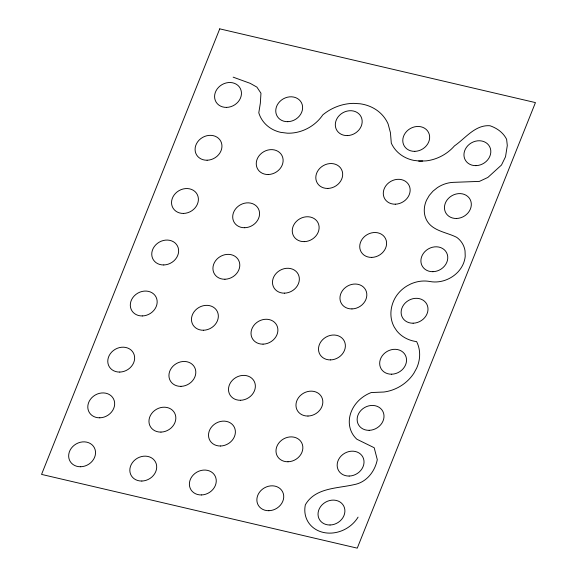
<?xml version="1.0" encoding="UTF-8"?>
<svg xmlns="http://www.w3.org/2000/svg" width="577" height="577" viewBox="0 0 577 577"><rect width="100%" height="100%" fill="white"/><g stroke="black" fill="none" stroke-linecap="round" stroke-linejoin="round"><path stroke-width="0.87" d="M422.674 161.012L418.664 160.983M233.151 77.152L250.223 83.355L256.909 87.12L260.963 93.222L260.342 103.153L258.792 112.803A36.856 31.656 -29.8 0 0 280.79 132.371L287.346 133.186A36.856 31.656 -29.8 0 0 322.795 114.888A43.701 37.534 -29.8 0 1 353.694 103.37L360.135 103.781A43.701 37.534 -29.8 0 1 388.126 124.033L390.441 132.724L391.3 143.132A38.947 33.452 -29.8 0 0 413.55 160.341L419.724 161.113L426.093 160.889A38.947 33.452 -29.8 0 0 454.474 145.88C465.415 138.336 475.224 124.56 489.996 125.75C497.028 128.166 503.209 132.551 506.62 139.302L507.298 145.505L505.524 156.764L501.485 165.044L487.868 177.435L479.4 181.394L453.219 182.354A27.689 23.78 -29.8 0 0 437.388 187.626L432.981 191.16L429.324 195.372L426.591 200.075A27.689 23.78 -29.8 0 0 426.403 219.743C432.094 231.11 446.555 232.105 456.724 237.356A27.436 23.563 -29.8 0 1 465.033 250.779L465.221 256.289A27.436 23.563 -29.8 0 1 457.907 272.048C450.853 279.441 440.251 283.357 430.103 281.547A30.199 25.936 -29.8 0 0 410.572 284.05L406.936 285.976A30.199 25.936 -29.8 0 0 393.702 300.768A36.192 31.086 -29.8 0 0 394.365 327.274L396.839 330.938A36.192 31.086 -29.8 0 0 416.616 341.613A37.325 32.06 -29.8 0 1 416.666 368.119L413.86 373.261A37.325 32.06 -29.8 0 1 383.885 392.021L371.235 392.548A31.1 26.715 -29.8 0 0 356.867 439.234L374.192 447.73L377.293 459.66C374.87 471.647 366.445 482.444 353.953 484.658C337.069 488.553 315.136 487.644 305.348 504.825A29.658 25.475 -29.8 0 0 323.149 532.391A29.658 25.475 -29.8 0 0 358.072 517.136M219.743 28.85L41.551 474.402L357.257 548.15L535.449 102.598L219.743 28.85M330.037 524.998A13.898 11.937 -29.8 0 0 343.755 506.065A13.898 11.937 -29.8 0 0 320.603 506.592A13.898 11.937 -29.8 0 0 330.037 524.998M268.868 510.71A13.898 11.937 -29.8 0 0 282.586 491.777A13.898 11.937 -29.8 0 0 259.441 492.304A13.898 11.937 -29.8 0 0 268.868 510.71M201.395 494.951A13.898 11.937 -29.8 0 0 215.113 476.018A13.898 11.937 -29.8 0 0 191.961 476.544A13.898 11.937 -29.8 0 0 201.395 494.951M141.841 481.038A13.898 11.937 -29.8 0 0 155.552 462.105A13.898 11.937 -29.8 0 0 132.407 462.631A13.898 11.937 -29.8 0 0 141.841 481.038M80.672 466.75A13.898 11.937 -29.8 0 0 94.39 447.817A13.898 11.937 -29.8 0 0 71.238 448.336A13.898 11.937 -29.8 0 0 80.672 466.75M287.995 461.766A13.898 11.937 -29.8 0 0 301.713 442.833A13.898 11.937 -29.8 0 0 278.568 443.36A13.898 11.937 -29.8 0 0 287.995 461.766M99.799 417.806A13.898 11.937 -29.8 0 0 113.518 398.873A13.898 11.937 -29.8 0 0 90.373 399.399A13.898 11.937 -29.8 0 0 99.799 417.806M160.969 432.094A13.898 11.937 -29.8 0 0 174.687 413.161A13.898 11.937 -29.8 0 0 151.535 413.687A13.898 11.937 -29.8 0 0 160.969 432.094M220.522 446.007A13.898 11.937 -29.8 0 0 234.24 427.074A13.898 11.937 -29.8 0 0 211.095 427.6A13.898 11.937 -29.8 0 0 220.522 446.007M349.164 476.054A13.898 11.937 -29.8 0 0 362.883 457.128A13.898 11.937 -29.8 0 0 339.738 457.648A13.898 11.937 -29.8 0 0 349.164 476.054M240.501 400.272A13.898 11.937 -29.8 0 0 254.219 381.339A13.898 11.937 -29.8 0 0 231.074 381.866A13.898 11.937 -29.8 0 0 240.501 400.272M369.143 430.327A13.898 11.937 -29.8 0 0 382.861 411.394A13.898 11.937 -29.8 0 0 359.716 411.92A13.898 11.937 -29.8 0 0 369.143 430.327M307.974 416.039A13.898 11.937 -29.8 0 0 321.692 397.106A13.898 11.937 -29.8 0 0 298.547 397.625A13.898 11.937 -29.8 0 0 307.974 416.039M119.778 372.071A13.898 11.937 -29.8 0 0 133.496 353.138A13.898 11.937 -29.8 0 0 110.351 353.665A13.898 11.937 -29.8 0 0 119.778 372.071M180.947 386.359A13.898 11.937 -29.8 0 0 194.665 367.426A13.898 11.937 -29.8 0 0 171.513 367.953A13.898 11.937 -29.8 0 0 180.947 386.359M203.479 330.239A13.898 11.937 -29.8 0 0 217.197 311.306A13.898 11.937 -29.8 0 0 194.052 311.825A13.898 11.937 -29.8 0 0 203.479 330.239M391.675 374.199A13.898 11.937 -29.8 0 0 405.393 355.266A13.898 11.937 -29.8 0 0 382.248 355.793A13.898 11.937 -29.8 0 0 391.675 374.199M330.513 359.911A13.898 11.937 -29.8 0 0 344.231 340.978A13.898 11.937 -29.8 0 0 321.079 341.505A13.898 11.937 -29.8 0 0 330.513 359.911M263.04 344.152A13.898 11.937 -29.8 0 0 276.751 325.219A13.898 11.937 -29.8 0 0 253.606 325.738A13.898 11.937 -29.8 0 0 263.04 344.152M142.31 315.944A13.898 11.937 -29.8 0 0 156.028 297.018A13.898 11.937 -29.8 0 0 132.883 297.537A13.898 11.937 -29.8 0 0 142.31 315.944M351.963 308.919A13.898 11.937 -29.8 0 0 365.681 289.986A13.898 11.937 -29.8 0 0 342.536 290.512A13.898 11.937 -29.8 0 0 351.963 308.919M224.936 279.246A13.898 11.937 -29.8 0 0 238.647 260.314A13.898 11.937 -29.8 0 0 215.502 260.84A13.898 11.937 -29.8 0 0 224.936 279.246M413.132 323.207A13.898 11.937 -29.8 0 0 426.85 304.274A13.898 11.937 -29.8 0 0 403.698 304.8A13.898 11.937 -29.8 0 0 413.132 323.207M284.49 293.159A13.898 11.937 -29.8 0 0 298.208 274.226A13.898 11.937 -29.8 0 0 275.063 274.746A13.898 11.937 -29.8 0 0 284.49 293.159M163.767 264.958A13.898 11.937 -29.8 0 0 177.485 246.026A13.898 11.937 -29.8 0 0 154.333 246.545A13.898 11.937 -29.8 0 0 163.767 264.958M183.536 213.432A13.898 11.937 -29.8 0 0 197.255 194.507A13.898 11.937 -29.8 0 0 174.11 195.026A13.898 11.937 -29.8 0 0 183.536 213.432M304.259 241.64A13.898 11.937 -29.8 0 0 317.977 222.708A13.898 11.937 -29.8 0 0 294.833 223.227A13.898 11.937 -29.8 0 0 304.259 241.64M371.732 257.4A13.898 11.937 -29.8 0 0 385.45 238.467A13.898 11.937 -29.8 0 0 362.306 238.993A13.898 11.937 -29.8 0 0 371.732 257.4M432.901 271.688A13.898 11.937 -29.8 0 0 446.62 252.755A13.898 11.937 -29.8 0 0 423.475 253.281A13.898 11.937 -29.8 0 0 432.901 271.688M244.706 227.727A13.898 11.937 -29.8 0 0 258.424 208.795A13.898 11.937 -29.8 0 0 235.279 209.314A13.898 11.937 -29.8 0 0 244.706 227.727M395.288 204.193A13.898 11.937 -29.8 0 0 409.006 185.26A13.898 11.937 -29.8 0 0 385.862 185.787A13.898 11.937 -29.8 0 0 395.288 204.193M327.815 188.434A13.898 11.937 -29.8 0 0 341.534 169.501A13.898 11.937 -29.8 0 0 318.389 170.02A13.898 11.937 -29.8 0 0 327.815 188.434M456.457 218.481A13.898 11.937 -29.8 0 0 470.176 199.548A13.898 11.937 -29.8 0 0 447.031 200.075A13.898 11.937 -29.8 0 0 456.457 218.481M207.093 160.226A13.898 11.937 -29.8 0 0 220.811 141.3A13.898 11.937 -29.8 0 0 197.666 141.819A13.898 11.937 -29.8 0 0 207.093 160.226M268.262 174.521A13.898 11.937 -29.8 0 0 281.98 155.588A13.898 11.937 -29.8 0 0 258.828 156.115A13.898 11.937 -29.8 0 0 268.262 174.521M287.757 121.682A13.898 11.937 -29.8 0 0 301.475 102.749A13.898 11.937 -29.8 0 0 278.33 103.276A13.898 11.937 -29.8 0 0 287.757 121.682M226.588 107.394A13.898 11.937 -29.8 0 0 240.306 88.461A13.898 11.937 -29.8 0 0 217.161 88.988A13.898 11.937 -29.8 0 0 226.588 107.394M475.953 165.642A13.898 11.937 -29.8 0 0 489.671 146.709A13.898 11.937 -29.8 0 0 466.526 147.236A13.898 11.937 -29.8 0 0 475.953 165.642M414.791 151.354A13.898 11.937 -29.8 0 0 428.509 132.421A13.898 11.937 -29.8 0 0 405.357 132.948A13.898 11.937 -29.8 0 0 414.791 151.354M347.318 135.595A13.898 11.937 -29.8 0 0 361.029 116.662A13.898 11.937 -29.8 0 0 337.884 117.189A13.898 11.937 -29.8 0 0 347.318 135.595"/></g></svg>
